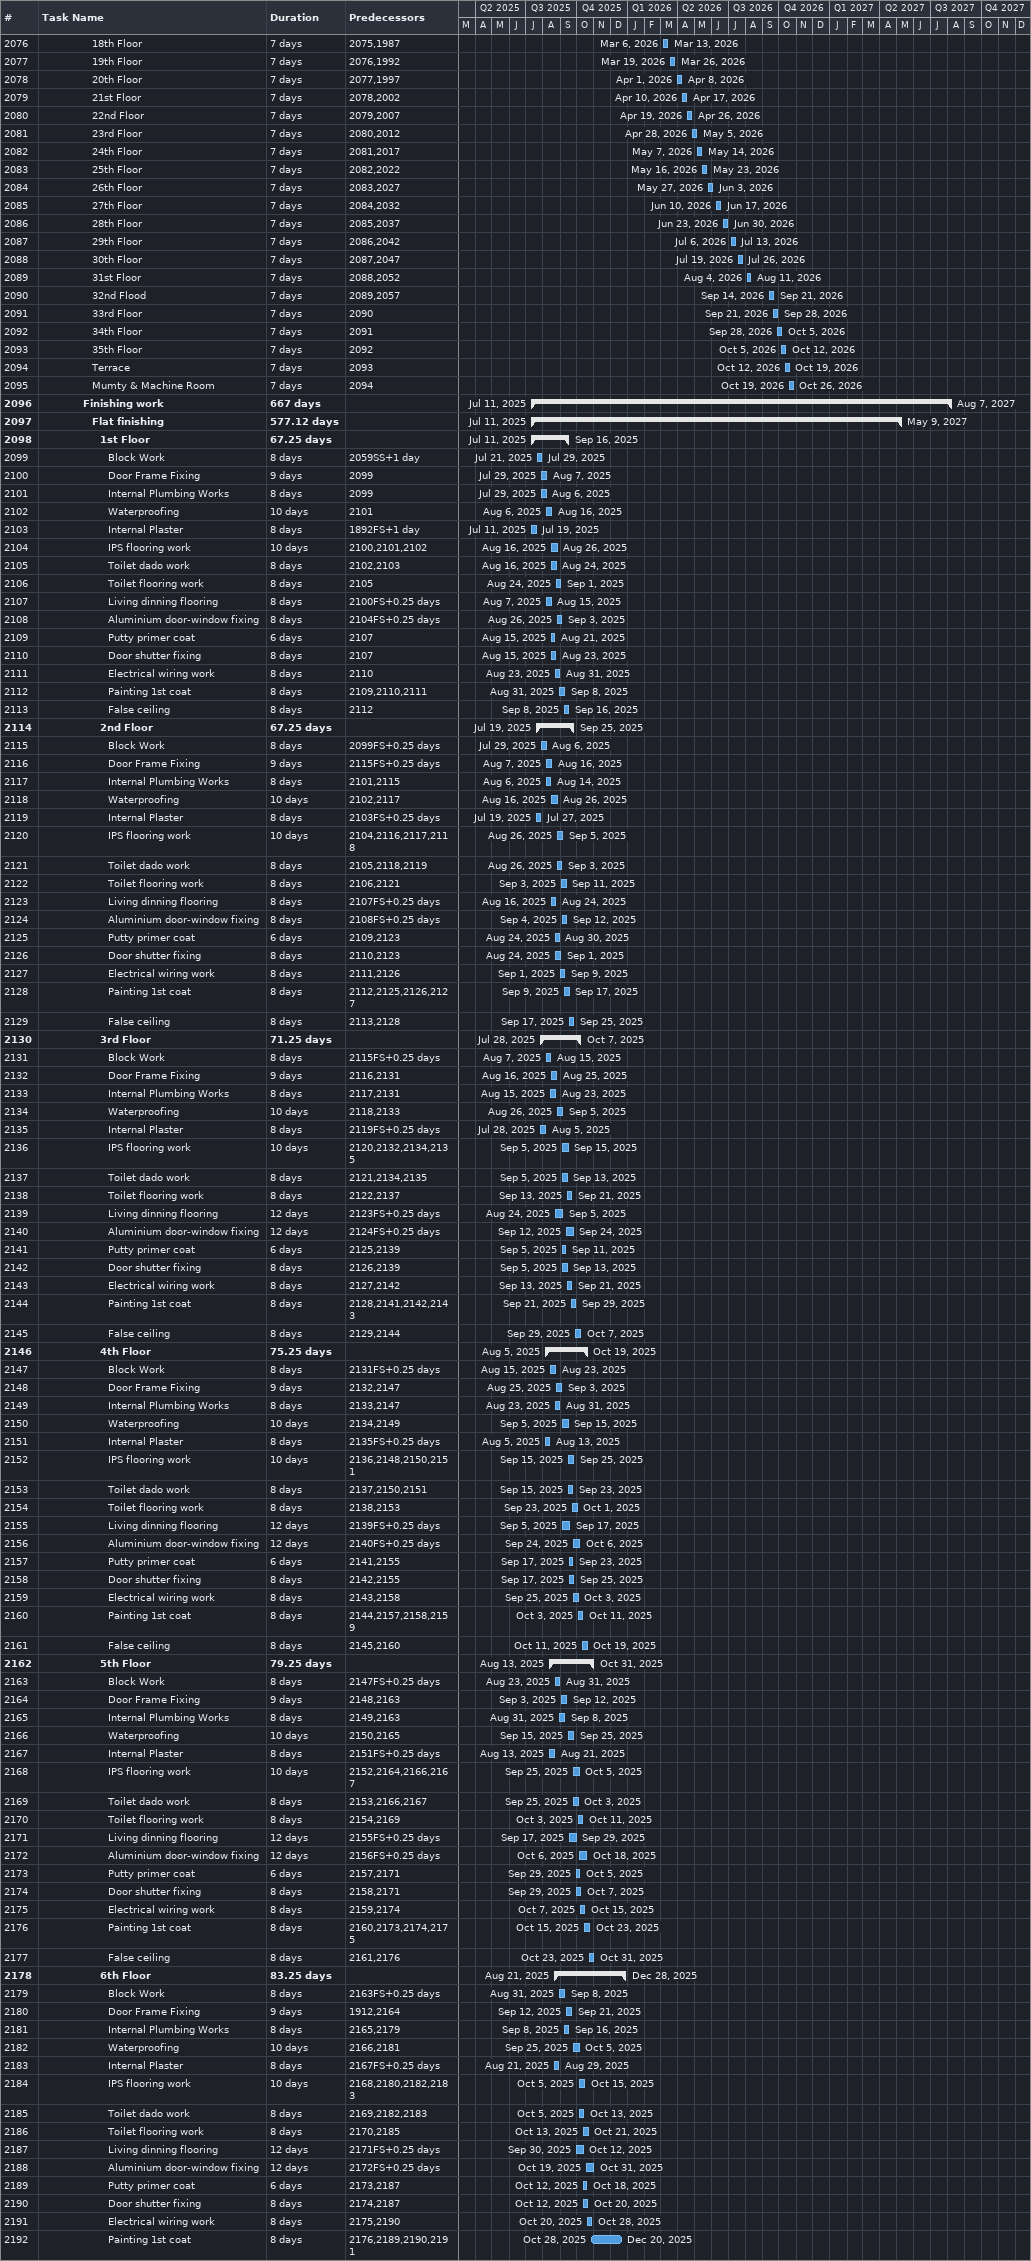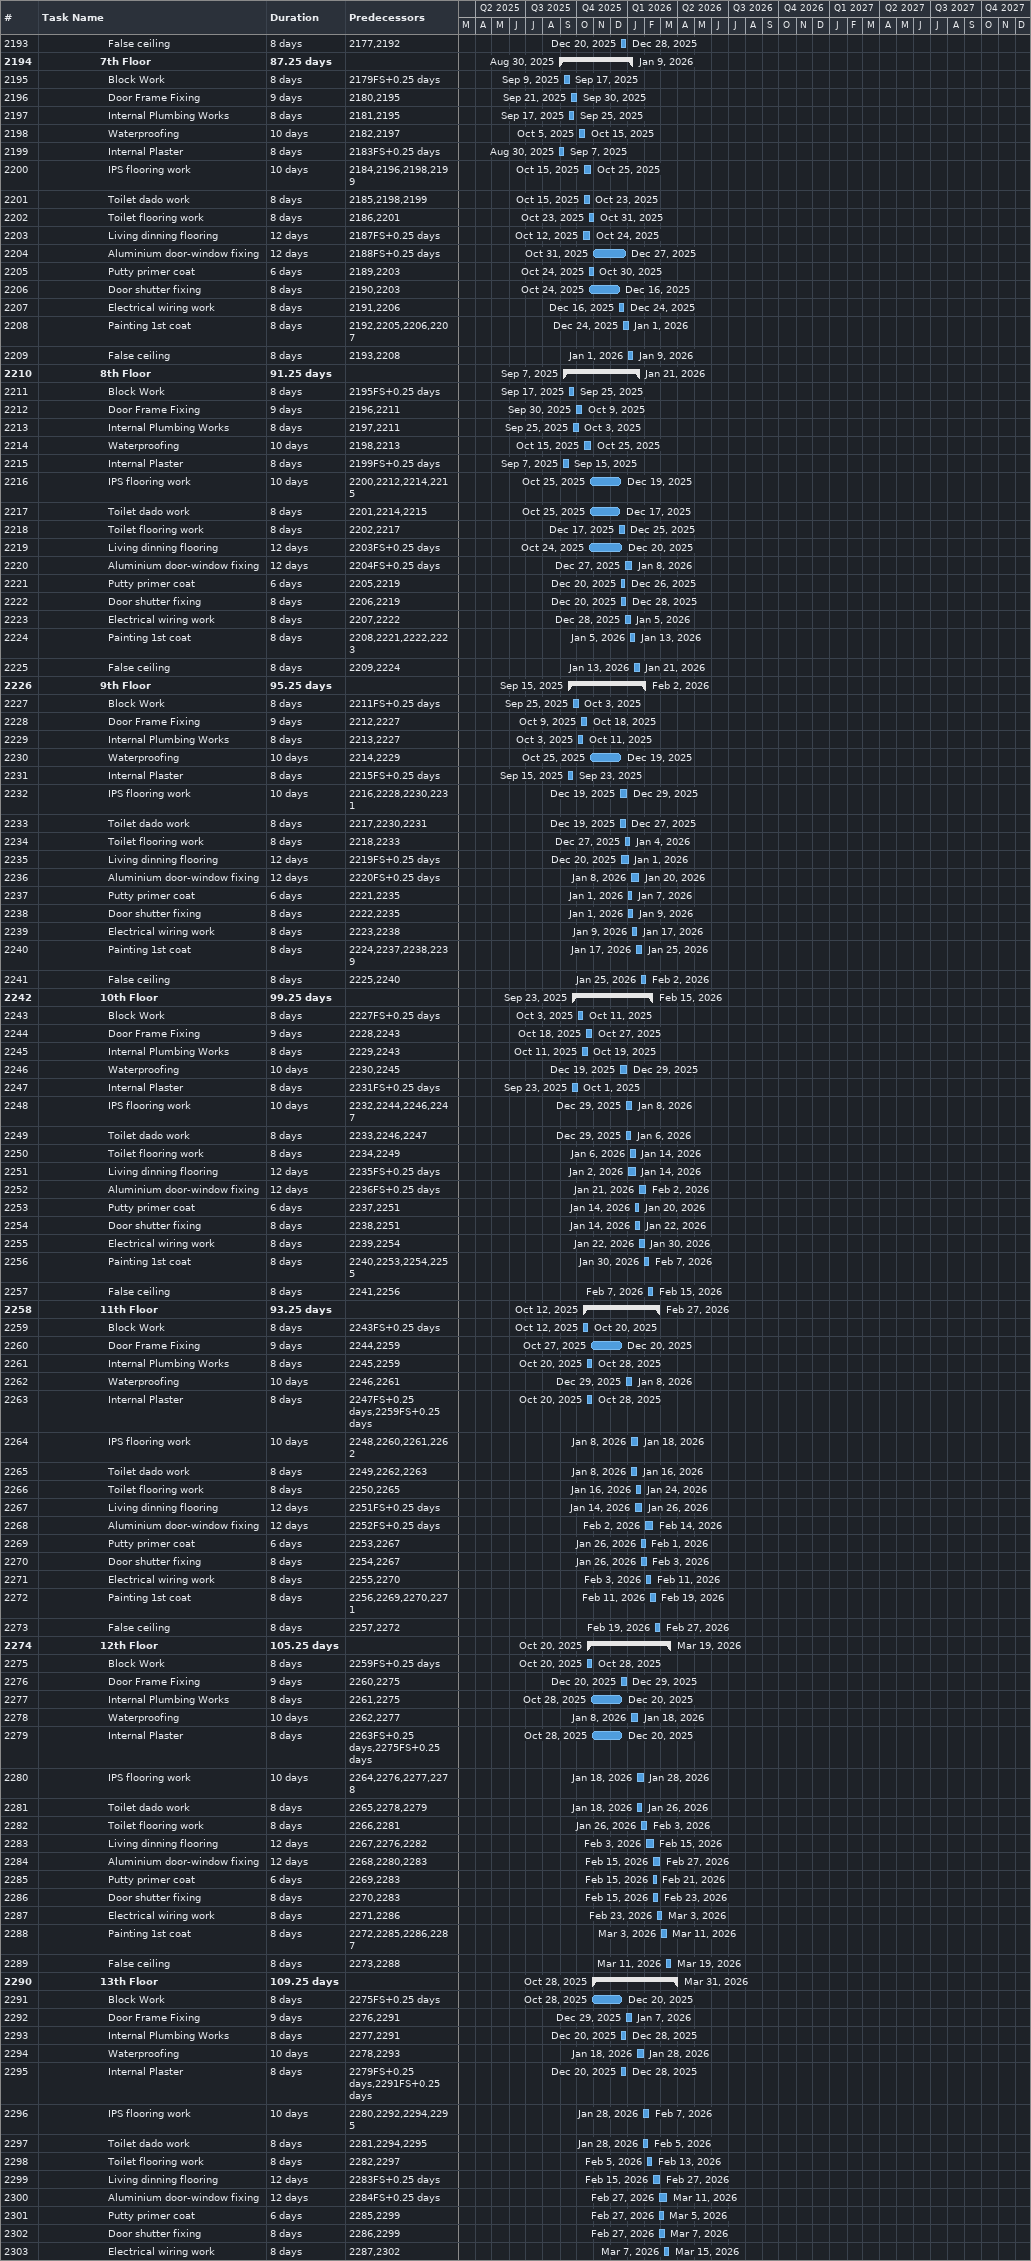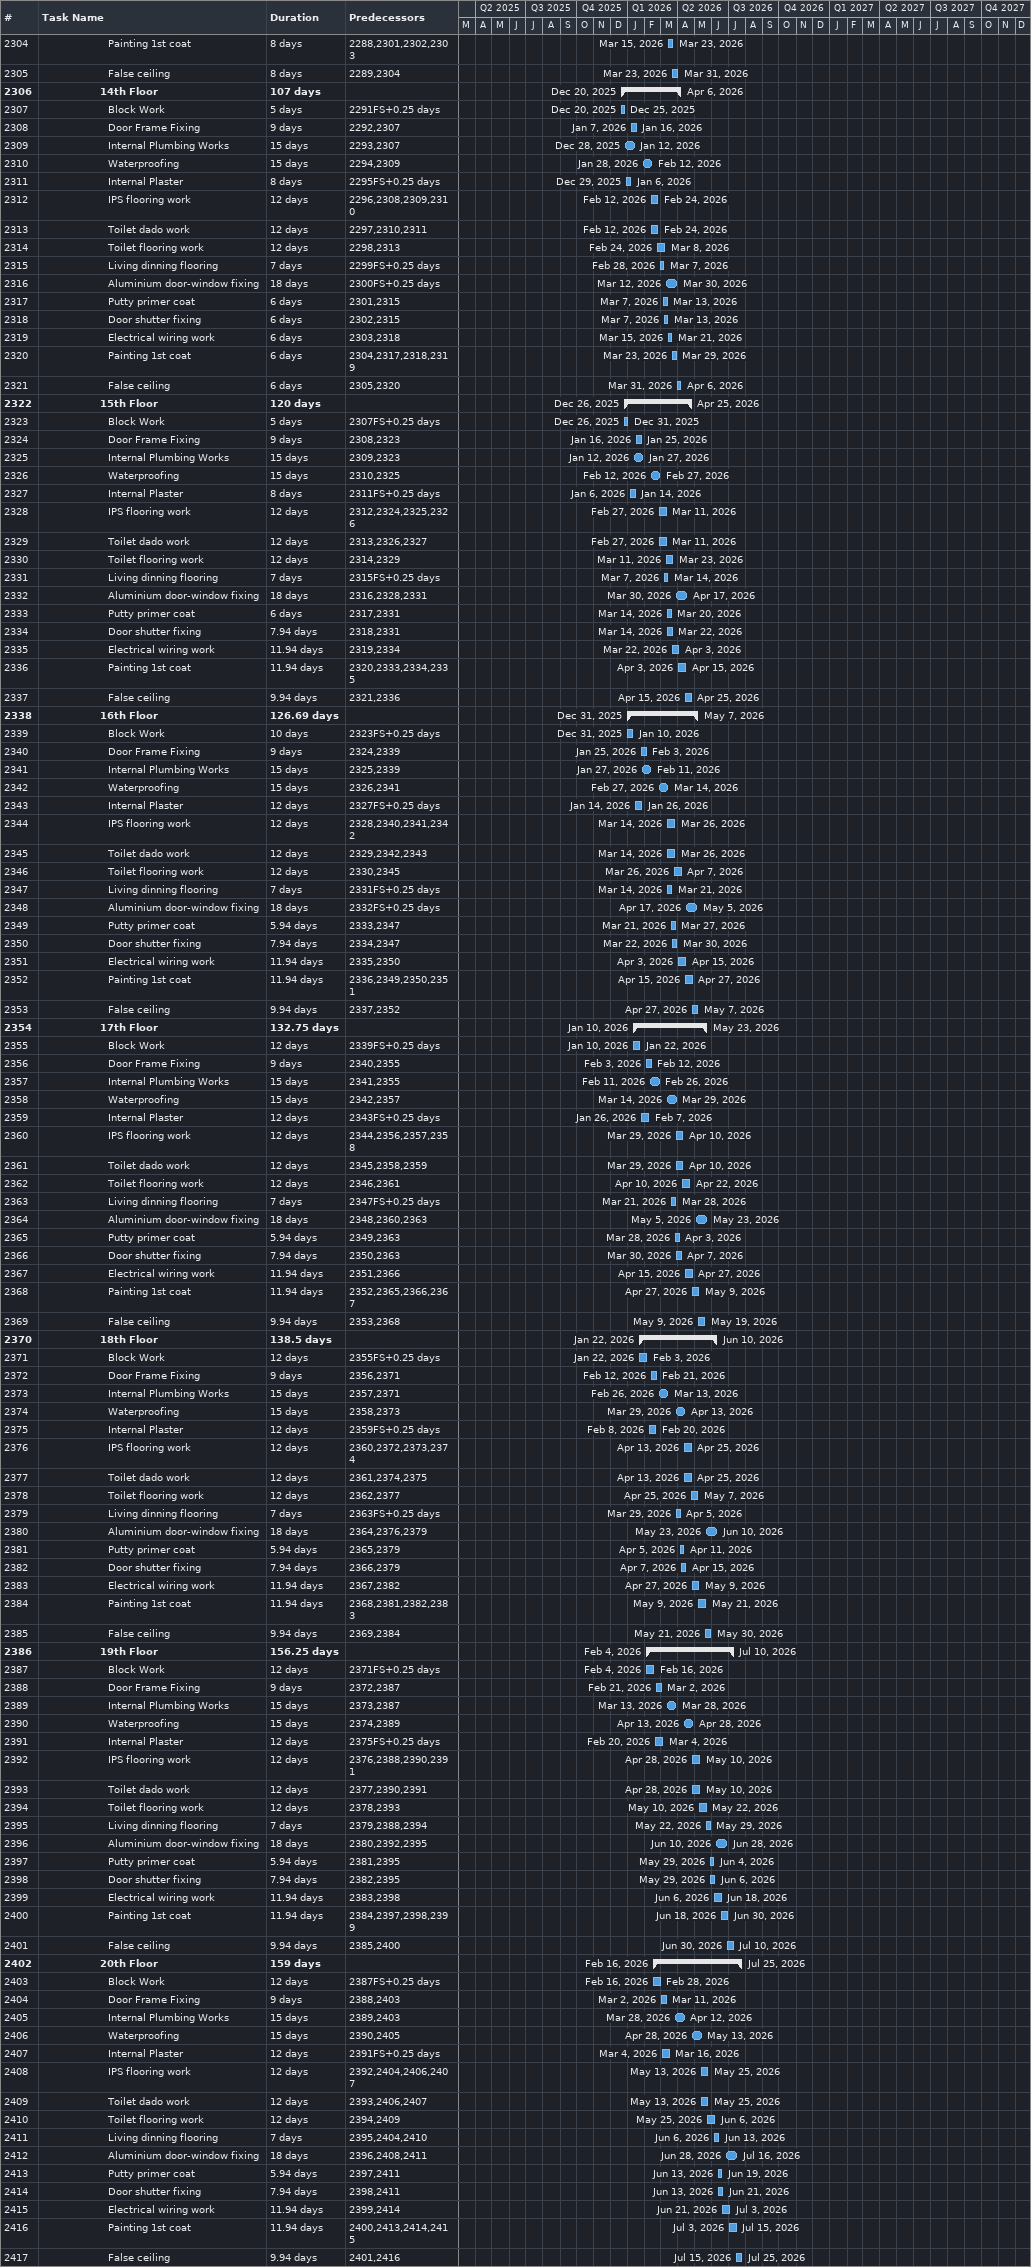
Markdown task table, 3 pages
| ID | Level | Task | Duration | Start | Finish | Predecessors |
|---|---|---|---|---|---|---|
| 2076 | 7 | 18th Floor | 7d | 2026-03-06 | 2026-03-13 | 2075, 1987 |
| 2077 | 7 | 19th Floor | 7d | 2026-03-19 | 2026-03-26 | 2076, 1992 |
| 2078 | 7 | 20th Floor | 7d | 2026-04-01 | 2026-04-08 | 2077, 1997 |
| 2079 | 7 | 21st Floor | 7d | 2026-04-10 | 2026-04-17 | 2078, 2002 |
| 2080 | 7 | 22nd Floor | 7d | 2026-04-19 | 2026-04-26 | 2079, 2007 |
| 2081 | 7 | 23rd Floor | 7d | 2026-04-28 | 2026-05-05 | 2080, 2012 |
| 2082 | 7 | 24th Floor | 7d | 2026-05-07 | 2026-05-14 | 2081, 2017 |
| 2083 | 7 | 25th Floor | 7d | 2026-05-16 | 2026-05-23 | 2082, 2022 |
| 2084 | 7 | 26th Floor | 7d | 2026-05-27 | 2026-06-03 | 2083, 2027 |
| 2085 | 7 | 27th Floor | 7d | 2026-06-10 | 2026-06-17 | 2084, 2032 |
| 2086 | 7 | 28th Floor | 7d | 2026-06-23 | 2026-06-30 | 2085, 2037 |
| 2087 | 7 | 29th Floor | 7d | 2026-07-06 | 2026-07-13 | 2086, 2042 |
| 2088 | 7 | 30th Floor | 7d | 2026-07-19 | 2026-07-26 | 2087, 2047 |
| 2089 | 7 | 31st Floor | 7d | 2026-08-04 | 2026-08-11 | 2088, 2052 |
| 2090 | 7 | 32nd Flood | 7d | 2026-09-14 | 2026-09-21 | 2089, 2057 |
| 2091 | 7 | 33rd Floor | 7d | 2026-09-21 | 2026-09-28 | 2090 |
| 2092 | 7 | 34th Floor | 7d | 2026-09-28 | 2026-10-05 | 2091 |
| 2093 | 7 | 35th Floor | 7d | 2026-10-05 | 2026-10-12 | 2092 |
| 2094 | 7 | Terrace | 7d | 2026-10-12 | 2026-10-19 | 2093 |
| 2095 | 7 | Mumty & Machine Room | 7d | 2026-10-19 | 2026-10-26 | 2094 |
| 2096 | 6 | **Finishing work** | 667d | 2025-07-11 | 2027-08-07 |  |
| 2097 | 7 | **Flat finishing** | 577.12d | 2025-07-11 | 2027-05-09 |  |
| 2098 | 8 | **1st Floor** | 67.25d | 2025-07-11 | 2025-09-16 |  |
| 2099 | 9 | Block Work | 8d | 2025-07-21 | 2025-07-29 | 2059SS+1d |
| 2100 | 9 | Door Frame Fixing | 9d | 2025-07-29 | 2025-08-07 | 2099 |
| 2101 | 9 | Internal Plumbing Works | 8d | 2025-07-29 | 2025-08-06 | 2099 |
| 2102 | 9 | Waterproofing | 10d | 2025-08-06 | 2025-08-16 | 2101 |
| 2103 | 9 | Internal Plaster | 8d | 2025-07-11 | 2025-07-19 | 1892FS+1d |
| 2104 | 9 | IPS flooring work | 10d | 2025-08-16 | 2025-08-26 | 2100, 2101, 2102 |
| 2105 | 9 | Toilet dado work | 8d | 2025-08-16 | 2025-08-24 | 2102, 2103 |
| 2106 | 9 | Toilet flooring work | 8d | 2025-08-24 | 2025-09-01 | 2105 |
| 2107 | 9 | Living dinning flooring | 8d | 2025-08-07 | 2025-08-15 | 2100FS+0.25d |
| 2108 | 9 | Aluminium door-window fixing | 8d | 2025-08-26 | 2025-09-03 | 2104FS+0.25d |
| 2109 | 9 | Putty primer coat | 6d | 2025-08-15 | 2025-08-21 | 2107 |
| 2110 | 9 | Door shutter fixing | 8d | 2025-08-15 | 2025-08-23 | 2107 |
| 2111 | 9 | Electrical wiring work | 8d | 2025-08-23 | 2025-08-31 | 2110 |
| 2112 | 9 | Painting 1st coat | 8d | 2025-08-31 | 2025-09-08 | 2109, 2110, 2111 |
| 2113 | 9 | False ceiling | 8d | 2025-09-08 | 2025-09-16 | 2112 |
| 2114 | 8 | **2nd Floor** | 67.25d | 2025-07-19 | 2025-09-25 |  |
| 2115 | 9 | Block Work | 8d | 2025-07-29 | 2025-08-06 | 2099FS+0.25d |
| 2116 | 9 | Door Frame Fixing | 9d | 2025-08-07 | 2025-08-16 | 2115FS+0.25d |
| 2117 | 9 | Internal Plumbing Works | 8d | 2025-08-06 | 2025-08-14 | 2101, 2115 |
| 2118 | 9 | Waterproofing | 10d | 2025-08-16 | 2025-08-26 | 2102, 2117 |
| 2119 | 9 | Internal Plaster | 8d | 2025-07-19 | 2025-07-27 | 2103FS+0.25d |
| 2120 | 9 | IPS flooring work | 10d | 2025-08-26 | 2025-09-05 | 2104, 2116, 2117, 2118 |
| 2121 | 9 | Toilet dado work | 8d | 2025-08-26 | 2025-09-03 | 2105, 2118, 2119 |
| 2122 | 9 | Toilet flooring work | 8d | 2025-09-03 | 2025-09-11 | 2106, 2121 |
| 2123 | 9 | Living dinning flooring | 8d | 2025-08-16 | 2025-08-24 | 2107FS+0.25d |
| 2124 | 9 | Aluminium door-window fixing | 8d | 2025-09-04 | 2025-09-12 | 2108FS+0.25d |
| 2125 | 9 | Putty primer coat | 6d | 2025-08-24 | 2025-08-30 | 2109, 2123 |
| 2126 | 9 | Door shutter fixing | 8d | 2025-08-24 | 2025-09-01 | 2110, 2123 |
| 2127 | 9 | Electrical wiring work | 8d | 2025-09-01 | 2025-09-09 | 2111, 2126 |
| 2128 | 9 | Painting 1st coat | 8d | 2025-09-09 | 2025-09-17 | 2112, 2125, 2126, 2127 |
| 2129 | 9 | False ceiling | 8d | 2025-09-17 | 2025-09-25 | 2113, 2128 |
| 2130 | 8 | **3rd Floor** | 71.25d | 2025-07-28 | 2025-10-07 |  |
| 2131 | 9 | Block Work | 8d | 2025-08-07 | 2025-08-15 | 2115FS+0.25d |
| 2132 | 9 | Door Frame Fixing | 9d | 2025-08-16 | 2025-08-25 | 2116, 2131 |
| 2133 | 9 | Internal Plumbing Works | 8d | 2025-08-15 | 2025-08-23 | 2117, 2131 |
| 2134 | 9 | Waterproofing | 10d | 2025-08-26 | 2025-09-05 | 2118, 2133 |
| 2135 | 9 | Internal Plaster | 8d | 2025-07-28 | 2025-08-05 | 2119FS+0.25d |
| 2136 | 9 | IPS flooring work | 10d | 2025-09-05 | 2025-09-15 | 2120, 2132, 2134, 2135 |
| 2137 | 9 | Toilet dado work | 8d | 2025-09-05 | 2025-09-13 | 2121, 2134, 2135 |
| 2138 | 9 | Toilet flooring work | 8d | 2025-09-13 | 2025-09-21 | 2122, 2137 |
| 2139 | 9 | Living dinning flooring | 12d | 2025-08-24 | 2025-09-05 | 2123FS+0.25d |
| 2140 | 9 | Aluminium door-window fixing | 12d | 2025-09-12 | 2025-09-24 | 2124FS+0.25d |
| 2141 | 9 | Putty primer coat | 6d | 2025-09-05 | 2025-09-11 | 2125, 2139 |
| 2142 | 9 | Door shutter fixing | 8d | 2025-09-05 | 2025-09-13 | 2126, 2139 |
| 2143 | 9 | Electrical wiring work | 8d | 2025-09-13 | 2025-09-21 | 2127, 2142 |
| 2144 | 9 | Painting 1st coat | 8d | 2025-09-21 | 2025-09-29 | 2128, 2141, 2142, 2143 |
| 2145 | 9 | False ceiling | 8d | 2025-09-29 | 2025-10-07 | 2129, 2144 |
| 2146 | 8 | **4th Floor** | 75.25d | 2025-08-05 | 2025-10-19 |  |
| 2147 | 9 | Block Work | 8d | 2025-08-15 | 2025-08-23 | 2131FS+0.25d |
| 2148 | 9 | Door Frame Fixing | 9d | 2025-08-25 | 2025-09-03 | 2132, 2147 |
| 2149 | 9 | Internal Plumbing Works | 8d | 2025-08-23 | 2025-08-31 | 2133, 2147 |
| 2150 | 9 | Waterproofing | 10d | 2025-09-05 | 2025-09-15 | 2134, 2149 |
| 2151 | 9 | Internal Plaster | 8d | 2025-08-05 | 2025-08-13 | 2135FS+0.25d |
| 2152 | 9 | IPS flooring work | 10d | 2025-09-15 | 2025-09-25 | 2136, 2148, 2150, 2151 |
| 2153 | 9 | Toilet dado work | 8d | 2025-09-15 | 2025-09-23 | 2137, 2150, 2151 |
| 2154 | 9 | Toilet flooring work | 8d | 2025-09-23 | 2025-10-01 | 2138, 2153 |
| 2155 | 9 | Living dinning flooring | 12d | 2025-09-05 | 2025-09-17 | 2139FS+0.25d |
| 2156 | 9 | Aluminium door-window fixing | 12d | 2025-09-24 | 2025-10-06 | 2140FS+0.25d |
| 2157 | 9 | Putty primer coat | 6d | 2025-09-17 | 2025-09-23 | 2141, 2155 |
| 2158 | 9 | Door shutter fixing | 8d | 2025-09-17 | 2025-09-25 | 2142, 2155 |
| 2159 | 9 | Electrical wiring work | 8d | 2025-09-25 | 2025-10-03 | 2143, 2158 |
| 2160 | 9 | Painting 1st coat | 8d | 2025-10-03 | 2025-10-11 | 2144, 2157, 2158, 2159 |
| 2161 | 9 | False ceiling | 8d | 2025-10-11 | 2025-10-19 | 2145, 2160 |
| 2162 | 8 | **5th Floor** | 79.25d | 2025-08-13 | 2025-10-31 |  |
| 2163 | 9 | Block Work | 8d | 2025-08-23 | 2025-08-31 | 2147FS+0.25d |
| 2164 | 9 | Door Frame Fixing | 9d | 2025-09-03 | 2025-09-12 | 2148, 2163 |
| 2165 | 9 | Internal Plumbing Works | 8d | 2025-08-31 | 2025-09-08 | 2149, 2163 |
| 2166 | 9 | Waterproofing | 10d | 2025-09-15 | 2025-09-25 | 2150, 2165 |
| 2167 | 9 | Internal Plaster | 8d | 2025-08-13 | 2025-08-21 | 2151FS+0.25d |
| 2168 | 9 | IPS flooring work | 10d | 2025-09-25 | 2025-10-05 | 2152, 2164, 2166, 2167 |
| 2169 | 9 | Toilet dado work | 8d | 2025-09-25 | 2025-10-03 | 2153, 2166, 2167 |
| 2170 | 9 | Toilet flooring work | 8d | 2025-10-03 | 2025-10-11 | 2154, 2169 |
| 2171 | 9 | Living dinning flooring | 12d | 2025-09-17 | 2025-09-29 | 2155FS+0.25d |
| 2172 | 9 | Aluminium door-window fixing | 12d | 2025-10-06 | 2025-10-18 | 2156FS+0.25d |
| 2173 | 9 | Putty primer coat | 6d | 2025-09-29 | 2025-10-05 | 2157, 2171 |
| 2174 | 9 | Door shutter fixing | 8d | 2025-09-29 | 2025-10-07 | 2158, 2171 |
| 2175 | 9 | Electrical wiring work | 8d | 2025-10-07 | 2025-10-15 | 2159, 2174 |
| 2176 | 9 | Painting 1st coat | 8d | 2025-10-15 | 2025-10-23 | 2160, 2173, 2174, 2175 |
| 2177 | 9 | False ceiling | 8d | 2025-10-23 | 2025-10-31 | 2161, 2176 |
| 2178 | 8 | **6th Floor** | 83.25d | 2025-08-21 | 2025-12-28 |  |
| 2179 | 9 | Block Work | 8d | 2025-08-31 | 2025-09-08 | 2163FS+0.25d |
| 2180 | 9 | Door Frame Fixing | 9d | 2025-09-12 | 2025-09-21 | 1912, 2164 |
| 2181 | 9 | Internal Plumbing Works | 8d | 2025-09-08 | 2025-09-16 | 2165, 2179 |
| 2182 | 9 | Waterproofing | 10d | 2025-09-25 | 2025-10-05 | 2166, 2181 |
| 2183 | 9 | Internal Plaster | 8d | 2025-08-21 | 2025-08-29 | 2167FS+0.25d |
| 2184 | 9 | IPS flooring work | 10d | 2025-10-05 | 2025-10-15 | 2168, 2180, 2182, 2183 |
| 2185 | 9 | Toilet dado work | 8d | 2025-10-05 | 2025-10-13 | 2169, 2182, 2183 |
| 2186 | 9 | Toilet flooring work | 8d | 2025-10-13 | 2025-10-21 | 2170, 2185 |
| 2187 | 9 | Living dinning flooring | 12d | 2025-09-30 | 2025-10-12 | 2171FS+0.25d |
| 2188 | 9 | Aluminium door-window fixing | 12d | 2025-10-19 | 2025-10-31 | 2172FS+0.25d |
| 2189 | 9 | Putty primer coat | 6d | 2025-10-12 | 2025-10-18 | 2173, 2187 |
| 2190 | 9 | Door shutter fixing | 8d | 2025-10-12 | 2025-10-20 | 2174, 2187 |
| 2191 | 9 | Electrical wiring work | 8d | 2025-10-20 | 2025-10-28 | 2175, 2190 |
| 2192 | 9 | Painting 1st coat | 8d | 2025-10-28 | 2025-12-20 | 2176, 2189, 2190, 2191 |
| 2193 | 9 | False ceiling | 8d | 2025-12-20 | 2025-12-28 | 2177, 2192 |
| 2194 | 8 | **7th Floor** | 87.25d | 2025-08-30 | 2026-01-09 |  |
| 2195 | 9 | Block Work | 8d | 2025-09-09 | 2025-09-17 | 2179FS+0.25d |
| 2196 | 9 | Door Frame Fixing | 9d | 2025-09-21 | 2025-09-30 | 2180, 2195 |
| 2197 | 9 | Internal Plumbing Works | 8d | 2025-09-17 | 2025-09-25 | 2181, 2195 |
| 2198 | 9 | Waterproofing | 10d | 2025-10-05 | 2025-10-15 | 2182, 2197 |
| 2199 | 9 | Internal Plaster | 8d | 2025-08-30 | 2025-09-07 | 2183FS+0.25d |
| 2200 | 9 | IPS flooring work | 10d | 2025-10-15 | 2025-10-25 | 2184, 2196, 2198, 2199 |
| 2201 | 9 | Toilet dado work | 8d | 2025-10-15 | 2025-10-23 | 2185, 2198, 2199 |
| 2202 | 9 | Toilet flooring work | 8d | 2025-10-23 | 2025-10-31 | 2186, 2201 |
| 2203 | 9 | Living dinning flooring | 12d | 2025-10-12 | 2025-10-24 | 2187FS+0.25d |
| 2204 | 9 | Aluminium door-window fixing | 12d | 2025-10-31 | 2025-12-27 | 2188FS+0.25d |
| 2205 | 9 | Putty primer coat | 6d | 2025-10-24 | 2025-10-30 | 2189, 2203 |
| 2206 | 9 | Door shutter fixing | 8d | 2025-10-24 | 2025-12-16 | 2190, 2203 |
| 2207 | 9 | Electrical wiring work | 8d | 2025-12-16 | 2025-12-24 | 2191, 2206 |
| 2208 | 9 | Painting 1st coat | 8d | 2025-12-24 | 2026-01-01 | 2192, 2205, 2206, 2207 |
| 2209 | 9 | False ceiling | 8d | 2026-01-01 | 2026-01-09 | 2193, 2208 |
| 2210 | 8 | **8th Floor** | 91.25d | 2025-09-07 | 2026-01-21 |  |
| 2211 | 9 | Block Work | 8d | 2025-09-17 | 2025-09-25 | 2195FS+0.25d |
| 2212 | 9 | Door Frame Fixing | 9d | 2025-09-30 | 2025-10-09 | 2196, 2211 |
| 2213 | 9 | Internal Plumbing Works | 8d | 2025-09-25 | 2025-10-03 | 2197, 2211 |
| 2214 | 9 | Waterproofing | 10d | 2025-10-15 | 2025-10-25 | 2198, 2213 |
| 2215 | 9 | Internal Plaster | 8d | 2025-09-07 | 2025-09-15 | 2199FS+0.25d |
| 2216 | 9 | IPS flooring work | 10d | 2025-10-25 | 2025-12-19 | 2200, 2212, 2214, 2215 |
| 2217 | 9 | Toilet dado work | 8d | 2025-10-25 | 2025-12-17 | 2201, 2214, 2215 |
| 2218 | 9 | Toilet flooring work | 8d | 2025-12-17 | 2025-12-25 | 2202, 2217 |
| 2219 | 9 | Living dinning flooring | 12d | 2025-10-24 | 2025-12-20 | 2203FS+0.25d |
| 2220 | 9 | Aluminium door-window fixing | 12d | 2025-12-27 | 2026-01-08 | 2204FS+0.25d |
| 2221 | 9 | Putty primer coat | 6d | 2025-12-20 | 2025-12-26 | 2205, 2219 |
| 2222 | 9 | Door shutter fixing | 8d | 2025-12-20 | 2025-12-28 | 2206, 2219 |
| 2223 | 9 | Electrical wiring work | 8d | 2025-12-28 | 2026-01-05 | 2207, 2222 |
| 2224 | 9 | Painting 1st coat | 8d | 2026-01-05 | 2026-01-13 | 2208, 2221, 2222, 2223 |
| 2225 | 9 | False ceiling | 8d | 2026-01-13 | 2026-01-21 | 2209, 2224 |
| 2226 | 8 | **9th Floor** | 95.25d | 2025-09-15 | 2026-02-02 |  |
| 2227 | 9 | Block Work | 8d | 2025-09-25 | 2025-10-03 | 2211FS+0.25d |
| 2228 | 9 | Door Frame Fixing | 9d | 2025-10-09 | 2025-10-18 | 2212, 2227 |
| 2229 | 9 | Internal Plumbing Works | 8d | 2025-10-03 | 2025-10-11 | 2213, 2227 |
| 2230 | 9 | Waterproofing | 10d | 2025-10-25 | 2025-12-19 | 2214, 2229 |
| 2231 | 9 | Internal Plaster | 8d | 2025-09-15 | 2025-09-23 | 2215FS+0.25d |
| 2232 | 9 | IPS flooring work | 10d | 2025-12-19 | 2025-12-29 | 2216, 2228, 2230, 2231 |
| 2233 | 9 | Toilet dado work | 8d | 2025-12-19 | 2025-12-27 | 2217, 2230, 2231 |
| 2234 | 9 | Toilet flooring work | 8d | 2025-12-27 | 2026-01-04 | 2218, 2233 |
| 2235 | 9 | Living dinning flooring | 12d | 2025-12-20 | 2026-01-01 | 2219FS+0.25d |
| 2236 | 9 | Aluminium door-window fixing | 12d | 2026-01-08 | 2026-01-20 | 2220FS+0.25d |
| 2237 | 9 | Putty primer coat | 6d | 2026-01-01 | 2026-01-07 | 2221, 2235 |
| 2238 | 9 | Door shutter fixing | 8d | 2026-01-01 | 2026-01-09 | 2222, 2235 |
| 2239 | 9 | Electrical wiring work | 8d | 2026-01-09 | 2026-01-17 | 2223, 2238 |
| 2240 | 9 | Painting 1st coat | 8d | 2026-01-17 | 2026-01-25 | 2224, 2237, 2238, 2239 |
| 2241 | 9 | False ceiling | 8d | 2026-01-25 | 2026-02-02 | 2225, 2240 |
| 2242 | 8 | **10th Floor** | 99.25d | 2025-09-23 | 2026-02-15 |  |
| 2243 | 9 | Block Work | 8d | 2025-10-03 | 2025-10-11 | 2227FS+0.25d |
| 2244 | 9 | Door Frame Fixing | 9d | 2025-10-18 | 2025-10-27 | 2228, 2243 |
| 2245 | 9 | Internal Plumbing Works | 8d | 2025-10-11 | 2025-10-19 | 2229, 2243 |
| 2246 | 9 | Waterproofing | 10d | 2025-12-19 | 2025-12-29 | 2230, 2245 |
| 2247 | 9 | Internal Plaster | 8d | 2025-09-23 | 2025-10-01 | 2231FS+0.25d |
| 2248 | 9 | IPS flooring work | 10d | 2025-12-29 | 2026-01-08 | 2232, 2244, 2246, 2247 |
| 2249 | 9 | Toilet dado work | 8d | 2025-12-29 | 2026-01-06 | 2233, 2246, 2247 |
| 2250 | 9 | Toilet flooring work | 8d | 2026-01-06 | 2026-01-14 | 2234, 2249 |
| 2251 | 9 | Living dinning flooring | 12d | 2026-01-02 | 2026-01-14 | 2235FS+0.25d |
| 2252 | 9 | Aluminium door-window fixing | 12d | 2026-01-21 | 2026-02-02 | 2236FS+0.25d |
| 2253 | 9 | Putty primer coat | 6d | 2026-01-14 | 2026-01-20 | 2237, 2251 |
| 2254 | 9 | Door shutter fixing | 8d | 2026-01-14 | 2026-01-22 | 2238, 2251 |
| 2255 | 9 | Electrical wiring work | 8d | 2026-01-22 | 2026-01-30 | 2239, 2254 |
| 2256 | 9 | Painting 1st coat | 8d | 2026-01-30 | 2026-02-07 | 2240, 2253, 2254, 2255 |
| 2257 | 9 | False ceiling | 8d | 2026-02-07 | 2026-02-15 | 2241, 2256 |
| 2258 | 8 | **11th Floor** | 93.25d | 2025-10-12 | 2026-02-27 |  |
| 2259 | 9 | Block Work | 8d | 2025-10-12 | 2025-10-20 | 2243FS+0.25d |
| 2260 | 9 | Door Frame Fixing | 9d | 2025-10-27 | 2025-12-20 | 2244, 2259 |
| 2261 | 9 | Internal Plumbing Works | 8d | 2025-10-20 | 2025-10-28 | 2245, 2259 |
| 2262 | 9 | Waterproofing | 10d | 2025-12-29 | 2026-01-08 | 2246, 2261 |
| 2263 | 9 | Internal Plaster | 8d | 2025-10-20 | 2025-10-28 | 2247FS+0.25d, 2259FS+0.25d |
| 2264 | 9 | IPS flooring work | 10d | 2026-01-08 | 2026-01-18 | 2248, 2260, 2261, 2262 |
| 2265 | 9 | Toilet dado work | 8d | 2026-01-08 | 2026-01-16 | 2249, 2262, 2263 |
| 2266 | 9 | Toilet flooring work | 8d | 2026-01-16 | 2026-01-24 | 2250, 2265 |
| 2267 | 9 | Living dinning flooring | 12d | 2026-01-14 | 2026-01-26 | 2251FS+0.25d |
| 2268 | 9 | Aluminium door-window fixing | 12d | 2026-02-02 | 2026-02-14 | 2252FS+0.25d |
| 2269 | 9 | Putty primer coat | 6d | 2026-01-26 | 2026-02-01 | 2253, 2267 |
| 2270 | 9 | Door shutter fixing | 8d | 2026-01-26 | 2026-02-03 | 2254, 2267 |
| 2271 | 9 | Electrical wiring work | 8d | 2026-02-03 | 2026-02-11 | 2255, 2270 |
| 2272 | 9 | Painting 1st coat | 8d | 2026-02-11 | 2026-02-19 | 2256, 2269, 2270, 2271 |
| 2273 | 9 | False ceiling | 8d | 2026-02-19 | 2026-02-27 | 2257, 2272 |
| 2274 | 8 | **12th Floor** | 105.25d | 2025-10-20 | 2026-03-19 |  |
| 2275 | 9 | Block Work | 8d | 2025-10-20 | 2025-10-28 | 2259FS+0.25d |
| 2276 | 9 | Door Frame Fixing | 9d | 2025-12-20 | 2025-12-29 | 2260, 2275 |
| 2277 | 9 | Internal Plumbing Works | 8d | 2025-10-28 | 2025-12-20 | 2261, 2275 |
| 2278 | 9 | Waterproofing | 10d | 2026-01-08 | 2026-01-18 | 2262, 2277 |
| 2279 | 9 | Internal Plaster | 8d | 2025-10-28 | 2025-12-20 | 2263FS+0.25d, 2275FS+0.25d |
| 2280 | 9 | IPS flooring work | 10d | 2026-01-18 | 2026-01-28 | 2264, 2276, 2277, 2278 |
| 2281 | 9 | Toilet dado work | 8d | 2026-01-18 | 2026-01-26 | 2265, 2278, 2279 |
| 2282 | 9 | Toilet flooring work | 8d | 2026-01-26 | 2026-02-03 | 2266, 2281 |
| 2283 | 9 | Living dinning flooring | 12d | 2026-02-03 | 2026-02-15 | 2267, 2276, 2282 |
| 2284 | 9 | Aluminium door-window fixing | 12d | 2026-02-15 | 2026-02-27 | 2268, 2280, 2283 |
| 2285 | 9 | Putty primer coat | 6d | 2026-02-15 | 2026-02-21 | 2269, 2283 |
| 2286 | 9 | Door shutter fixing | 8d | 2026-02-15 | 2026-02-23 | 2270, 2283 |
| 2287 | 9 | Electrical wiring work | 8d | 2026-02-23 | 2026-03-03 | 2271, 2286 |
| 2288 | 9 | Painting 1st coat | 8d | 2026-03-03 | 2026-03-11 | 2272, 2285, 2286, 2287 |
| 2289 | 9 | False ceiling | 8d | 2026-03-11 | 2026-03-19 | 2273, 2288 |
| 2290 | 8 | **13th Floor** | 109.25d | 2025-10-28 | 2026-03-31 |  |
| 2291 | 9 | Block Work | 8d | 2025-10-28 | 2025-12-20 | 2275FS+0.25d |
| 2292 | 9 | Door Frame Fixing | 9d | 2025-12-29 | 2026-01-07 | 2276, 2291 |
| 2293 | 9 | Internal Plumbing Works | 8d | 2025-12-20 | 2025-12-28 | 2277, 2291 |
| 2294 | 9 | Waterproofing | 10d | 2026-01-18 | 2026-01-28 | 2278, 2293 |
| 2295 | 9 | Internal Plaster | 8d | 2025-12-20 | 2025-12-28 | 2279FS+0.25d, 2291FS+0.25d |
| 2296 | 9 | IPS flooring work | 10d | 2026-01-28 | 2026-02-07 | 2280, 2292, 2294, 2295 |
| 2297 | 9 | Toilet dado work | 8d | 2026-01-28 | 2026-02-05 | 2281, 2294, 2295 |
| 2298 | 9 | Toilet flooring work | 8d | 2026-02-05 | 2026-02-13 | 2282, 2297 |
| 2299 | 9 | Living dinning flooring | 12d | 2026-02-15 | 2026-02-27 | 2283FS+0.25d |
| 2300 | 9 | Aluminium door-window fixing | 12d | 2026-02-27 | 2026-03-11 | 2284FS+0.25d |
| 2301 | 9 | Putty primer coat | 6d | 2026-02-27 | 2026-03-05 | 2285, 2299 |
| 2302 | 9 | Door shutter fixing | 8d | 2026-02-27 | 2026-03-07 | 2286, 2299 |
| 2303 | 9 | Electrical wiring work | 8d | 2026-03-07 | 2026-03-15 | 2287, 2302 |
| 2304 | 9 | Painting 1st coat | 8d | 2026-03-15 | 2026-03-23 | 2288, 2301, 2302, 2303 |
| 2305 | 9 | False ceiling | 8d | 2026-03-23 | 2026-03-31 | 2289, 2304 |
| 2306 | 8 | **14th Floor** | 107d | 2025-12-20 | 2026-04-06 |  |
| 2307 | 9 | Block Work | 5d | 2025-12-20 | 2025-12-25 | 2291FS+0.25d |
| 2308 | 9 | Door Frame Fixing | 9d | 2026-01-07 | 2026-01-16 | 2292, 2307 |
| 2309 | 9 | Internal Plumbing Works | 15d | 2025-12-28 | 2026-01-12 | 2293, 2307 |
| 2310 | 9 | Waterproofing | 15d | 2026-01-28 | 2026-02-12 | 2294, 2309 |
| 2311 | 9 | Internal Plaster | 8d | 2025-12-29 | 2026-01-06 | 2295FS+0.25d |
| 2312 | 9 | IPS flooring work | 12d | 2026-02-12 | 2026-02-24 | 2296, 2308, 2309, 2310 |
| 2313 | 9 | Toilet dado work | 12d | 2026-02-12 | 2026-02-24 | 2297, 2310, 2311 |
| 2314 | 9 | Toilet flooring work | 12d | 2026-02-24 | 2026-03-08 | 2298, 2313 |
| 2315 | 9 | Living dinning flooring | 7d | 2026-02-28 | 2026-03-07 | 2299FS+0.25d |
| 2316 | 9 | Aluminium door-window fixing | 18d | 2026-03-12 | 2026-03-30 | 2300FS+0.25d |
| 2317 | 9 | Putty primer coat | 6d | 2026-03-07 | 2026-03-13 | 2301, 2315 |
| 2318 | 9 | Door shutter fixing | 6d | 2026-03-07 | 2026-03-13 | 2302, 2315 |
| 2319 | 9 | Electrical wiring work | 6d | 2026-03-15 | 2026-03-21 | 2303, 2318 |
| 2320 | 9 | Painting 1st coat | 6d | 2026-03-23 | 2026-03-29 | 2304, 2317, 2318, 2319 |
| 2321 | 9 | False ceiling | 6d | 2026-03-31 | 2026-04-06 | 2305, 2320 |
| 2322 | 8 | **15th Floor** | 120d | 2025-12-26 | 2026-04-25 |  |
| 2323 | 9 | Block Work | 5d | 2025-12-26 | 2025-12-31 | 2307FS+0.25d |
| 2324 | 9 | Door Frame Fixing | 9d | 2026-01-16 | 2026-01-25 | 2308, 2323 |
| 2325 | 9 | Internal Plumbing Works | 15d | 2026-01-12 | 2026-01-27 | 2309, 2323 |
| 2326 | 9 | Waterproofing | 15d | 2026-02-12 | 2026-02-27 | 2310, 2325 |
| 2327 | 9 | Internal Plaster | 8d | 2026-01-06 | 2026-01-14 | 2311FS+0.25d |
| 2328 | 9 | IPS flooring work | 12d | 2026-02-27 | 2026-03-11 | 2312, 2324, 2325, 2326 |
| 2329 | 9 | Toilet dado work | 12d | 2026-02-27 | 2026-03-11 | 2313, 2326, 2327 |
| 2330 | 9 | Toilet flooring work | 12d | 2026-03-11 | 2026-03-23 | 2314, 2329 |
| 2331 | 9 | Living dinning flooring | 7d | 2026-03-07 | 2026-03-14 | 2315FS+0.25d |
| 2332 | 9 | Aluminium door-window fixing | 18d | 2026-03-30 | 2026-04-17 | 2316, 2328, 2331 |
| 2333 | 9 | Putty primer coat | 6d | 2026-03-14 | 2026-03-20 | 2317, 2331 |
| 2334 | 9 | Door shutter fixing | 7.94d | 2026-03-14 | 2026-03-22 | 2318, 2331 |
| 2335 | 9 | Electrical wiring work | 11.94d | 2026-03-22 | 2026-04-03 | 2319, 2334 |
| 2336 | 9 | Painting 1st coat | 11.94d | 2026-04-03 | 2026-04-15 | 2320, 2333, 2334, 2335 |
| 2337 | 9 | False ceiling | 9.94d | 2026-04-15 | 2026-04-25 | 2321, 2336 |
| 2338 | 8 | **16th Floor** | 126.69d | 2025-12-31 | 2026-05-07 |  |
| 2339 | 9 | Block Work | 10d | 2025-12-31 | 2026-01-10 | 2323FS+0.25d |
| 2340 | 9 | Door Frame Fixing | 9d | 2026-01-25 | 2026-02-03 | 2324, 2339 |
| 2341 | 9 | Internal Plumbing Works | 15d | 2026-01-27 | 2026-02-11 | 2325, 2339 |
| 2342 | 9 | Waterproofing | 15d | 2026-02-27 | 2026-03-14 | 2326, 2341 |
| 2343 | 9 | Internal Plaster | 12d | 2026-01-14 | 2026-01-26 | 2327FS+0.25d |
| 2344 | 9 | IPS flooring work | 12d | 2026-03-14 | 2026-03-26 | 2328, 2340, 2341, 2342 |
| 2345 | 9 | Toilet dado work | 12d | 2026-03-14 | 2026-03-26 | 2329, 2342, 2343 |
| 2346 | 9 | Toilet flooring work | 12d | 2026-03-26 | 2026-04-07 | 2330, 2345 |
| 2347 | 9 | Living dinning flooring | 7d | 2026-03-14 | 2026-03-21 | 2331FS+0.25d |
| 2348 | 9 | Aluminium door-window fixing | 18d | 2026-04-17 | 2026-05-05 | 2332FS+0.25d |
| 2349 | 9 | Putty primer coat | 5.94d | 2026-03-21 | 2026-03-27 | 2333, 2347 |
| 2350 | 9 | Door shutter fixing | 7.94d | 2026-03-22 | 2026-03-30 | 2334, 2347 |
| 2351 | 9 | Electrical wiring work | 11.94d | 2026-04-03 | 2026-04-15 | 2335, 2350 |
| 2352 | 9 | Painting 1st coat | 11.94d | 2026-04-15 | 2026-04-27 | 2336, 2349, 2350, 2351 |
| 2353 | 9 | False ceiling | 9.94d | 2026-04-27 | 2026-05-07 | 2337, 2352 |
| 2354 | 8 | **17th Floor** | 132.75d | 2026-01-10 | 2026-05-23 |  |
| 2355 | 9 | Block Work | 12d | 2026-01-10 | 2026-01-22 | 2339FS+0.25d |
| 2356 | 9 | Door Frame Fixing | 9d | 2026-02-03 | 2026-02-12 | 2340, 2355 |
| 2357 | 9 | Internal Plumbing Works | 15d | 2026-02-11 | 2026-02-26 | 2341, 2355 |
| 2358 | 9 | Waterproofing | 15d | 2026-03-14 | 2026-03-29 | 2342, 2357 |
| 2359 | 9 | Internal Plaster | 12d | 2026-01-26 | 2026-02-07 | 2343FS+0.25d |
| 2360 | 9 | IPS flooring work | 12d | 2026-03-29 | 2026-04-10 | 2344, 2356, 2357, 2358 |
| 2361 | 9 | Toilet dado work | 12d | 2026-03-29 | 2026-04-10 | 2345, 2358, 2359 |
| 2362 | 9 | Toilet flooring work | 12d | 2026-04-10 | 2026-04-22 | 2346, 2361 |
| 2363 | 9 | Living dinning flooring | 7d | 2026-03-21 | 2026-03-28 | 2347FS+0.25d |
| 2364 | 9 | Aluminium door-window fixing | 18d | 2026-05-05 | 2026-05-23 | 2348, 2360, 2363 |
| 2365 | 9 | Putty primer coat | 5.94d | 2026-03-28 | 2026-04-03 | 2349, 2363 |
| 2366 | 9 | Door shutter fixing | 7.94d | 2026-03-30 | 2026-04-07 | 2350, 2363 |
| 2367 | 9 | Electrical wiring work | 11.94d | 2026-04-15 | 2026-04-27 | 2351, 2366 |
| 2368 | 9 | Painting 1st coat | 11.94d | 2026-04-27 | 2026-05-09 | 2352, 2365, 2366, 2367 |
| 2369 | 9 | False ceiling | 9.94d | 2026-05-09 | 2026-05-19 | 2353, 2368 |
| 2370 | 8 | **18th Floor** | 138.5d | 2026-01-22 | 2026-06-10 |  |
| 2371 | 9 | Block Work | 12d | 2026-01-22 | 2026-02-03 | 2355FS+0.25d |
| 2372 | 9 | Door Frame Fixing | 9d | 2026-02-12 | 2026-02-21 | 2356, 2371 |
| 2373 | 9 | Internal Plumbing Works | 15d | 2026-02-26 | 2026-03-13 | 2357, 2371 |
| 2374 | 9 | Waterproofing | 15d | 2026-03-29 | 2026-04-13 | 2358, 2373 |
| 2375 | 9 | Internal Plaster | 12d | 2026-02-08 | 2026-02-20 | 2359FS+0.25d |
| 2376 | 9 | IPS flooring work | 12d | 2026-04-13 | 2026-04-25 | 2360, 2372, 2373, 2374 |
| 2377 | 9 | Toilet dado work | 12d | 2026-04-13 | 2026-04-25 | 2361, 2374, 2375 |
| 2378 | 9 | Toilet flooring work | 12d | 2026-04-25 | 2026-05-07 | 2362, 2377 |
| 2379 | 9 | Living dinning flooring | 7d | 2026-03-29 | 2026-04-05 | 2363FS+0.25d |
| 2380 | 9 | Aluminium door-window fixing | 18d | 2026-05-23 | 2026-06-10 | 2364, 2376, 2379 |
| 2381 | 9 | Putty primer coat | 5.94d | 2026-04-05 | 2026-04-11 | 2365, 2379 |
| 2382 | 9 | Door shutter fixing | 7.94d | 2026-04-07 | 2026-04-15 | 2366, 2379 |
| 2383 | 9 | Electrical wiring work | 11.94d | 2026-04-27 | 2026-05-09 | 2367, 2382 |
| 2384 | 9 | Painting 1st coat | 11.94d | 2026-05-09 | 2026-05-21 | 2368, 2381, 2382, 2383 |
| 2385 | 9 | False ceiling | 9.94d | 2026-05-21 | 2026-05-30 | 2369, 2384 |
| 2386 | 8 | **19th Floor** | 156.25d | 2026-02-04 | 2026-07-10 |  |
| 2387 | 9 | Block Work | 12d | 2026-02-04 | 2026-02-16 | 2371FS+0.25d |
| 2388 | 9 | Door Frame Fixing | 9d | 2026-02-21 | 2026-03-02 | 2372, 2387 |
| 2389 | 9 | Internal Plumbing Works | 15d | 2026-03-13 | 2026-03-28 | 2373, 2387 |
| 2390 | 9 | Waterproofing | 15d | 2026-04-13 | 2026-04-28 | 2374, 2389 |
| 2391 | 9 | Internal Plaster | 12d | 2026-02-20 | 2026-03-04 | 2375FS+0.25d |
| 2392 | 9 | IPS flooring work | 12d | 2026-04-28 | 2026-05-10 | 2376, 2388, 2390, 2391 |
| 2393 | 9 | Toilet dado work | 12d | 2026-04-28 | 2026-05-10 | 2377, 2390, 2391 |
| 2394 | 9 | Toilet flooring work | 12d | 2026-05-10 | 2026-05-22 | 2378, 2393 |
| 2395 | 9 | Living dinning flooring | 7d | 2026-05-22 | 2026-05-29 | 2379, 2388, 2394 |
| 2396 | 9 | Aluminium door-window fixing | 18d | 2026-06-10 | 2026-06-28 | 2380, 2392, 2395 |
| 2397 | 9 | Putty primer coat | 5.94d | 2026-05-29 | 2026-06-04 | 2381, 2395 |
| 2398 | 9 | Door shutter fixing | 7.94d | 2026-05-29 | 2026-06-06 | 2382, 2395 |
| 2399 | 9 | Electrical wiring work | 11.94d | 2026-06-06 | 2026-06-18 | 2383, 2398 |
| 2400 | 9 | Painting 1st coat | 11.94d | 2026-06-18 | 2026-06-30 | 2384, 2397, 2398, 2399 |
| 2401 | 9 | False ceiling | 9.94d | 2026-06-30 | 2026-07-10 | 2385, 2400 |
| 2402 | 8 | **20th Floor** | 159d | 2026-02-16 | 2026-07-25 |  |
| 2403 | 9 | Block Work | 12d | 2026-02-16 | 2026-02-28 | 2387FS+0.25d |
| 2404 | 9 | Door Frame Fixing | 9d | 2026-03-02 | 2026-03-11 | 2388, 2403 |
| 2405 | 9 | Internal Plumbing Works | 15d | 2026-03-28 | 2026-04-12 | 2389, 2403 |
| 2406 | 9 | Waterproofing | 15d | 2026-04-28 | 2026-05-13 | 2390, 2405 |
| 2407 | 9 | Internal Plaster | 12d | 2026-03-04 | 2026-03-16 | 2391FS+0.25d |
| 2408 | 9 | IPS flooring work | 12d | 2026-05-13 | 2026-05-25 | 2392, 2404, 2406, 2407 |
| 2409 | 9 | Toilet dado work | 12d | 2026-05-13 | 2026-05-25 | 2393, 2406, 2407 |
| 2410 | 9 | Toilet flooring work | 12d | 2026-05-25 | 2026-06-06 | 2394, 2409 |
| 2411 | 9 | Living dinning flooring | 7d | 2026-06-06 | 2026-06-13 | 2395, 2404, 2410 |
| 2412 | 9 | Aluminium door-window fixing | 18d | 2026-06-28 | 2026-07-16 | 2396, 2408, 2411 |
| 2413 | 9 | Putty primer coat | 5.94d | 2026-06-13 | 2026-06-19 | 2397, 2411 |
| 2414 | 9 | Door shutter fixing | 7.94d | 2026-06-13 | 2026-06-21 | 2398, 2411 |
| 2415 | 9 | Electrical wiring work | 11.94d | 2026-06-21 | 2026-07-03 | 2399, 2414 |
| 2416 | 9 | Painting 1st coat | 11.94d | 2026-07-03 | 2026-07-15 | 2400, 2413, 2414, 2415 |
| 2417 | 9 | False ceiling | 9.94d | 2026-07-15 | 2026-07-25 | 2401, 2416 |
